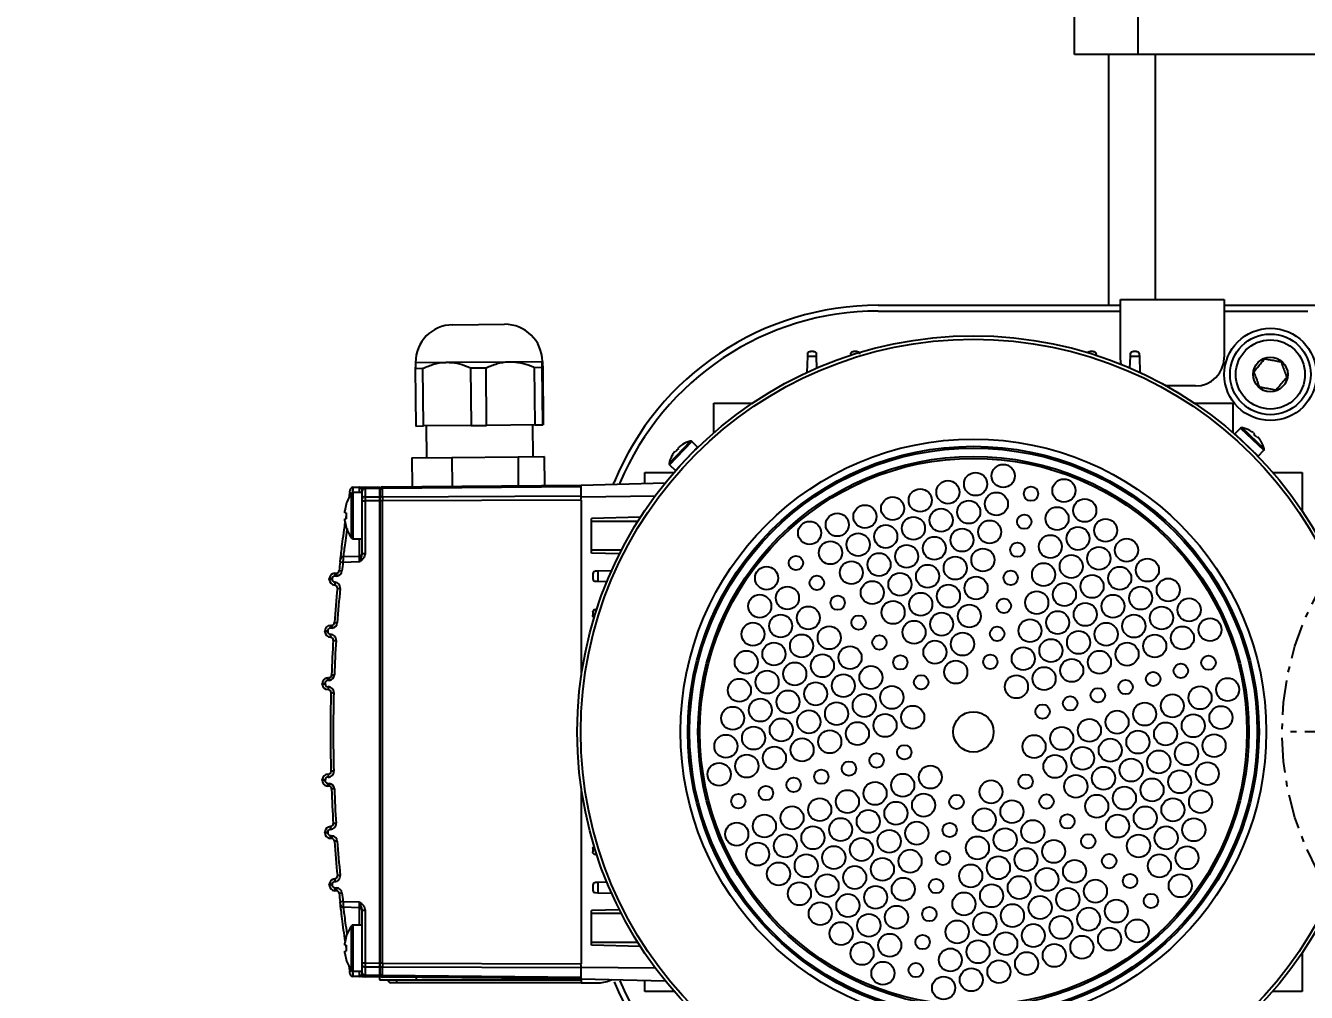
# Model space of a CAD drawing. Header units: centimetres. Extents: x 470464 to 524273, y 49611 to 59074.
# Drawn here: x 505524.44 to 505546.65, y 52488.3 to 52505.06 of the extents above; entities that cross this region are included whole.
import ezdxf

# ---------------------------------------------------------------- set-up
doc = ezdxf.new("R2010")
doc.units = ezdxf.units.CM
doc.header["$MEASUREMENT"] = 0
doc.linetypes.add('1244_Aselsan_MIUM_3000$0$ACAD_ISO10W100', pattern=[18, 12, -3, 0, -3])
doc.layers.add('A-ANNO-REVC-01', color=1, linetype='Continuous', lineweight=15, true_color=0xff0000, plot=False)
doc.layers.add('vinç', color=7, linetype='Continuous')
doc.styles.add('BARIŞ BABUR-3', font='arial.ttf')
doc.dimstyles.new('AAA_A4 BVS STANDART', dxfattribs={"dimscale": 12, "dimtxt": 1.8, "dimasz": 1.6, "dimexe": 0.18, "dimexo": 0.0625, "dimgap": 0.09, "dimtad": 1, "dimtoh": 1, "dimdec": 0, "dimzin": 9, "dimdsep": 46, "dimtxsty": 'BARIŞ BABUR-3', "dimcen": 0.09, "dimclrd": 1, "dimclre": 1, "dimclrt": 2, "dimadec": 0, "dimazin": 0, "dimtfac": 1, "dimtdec": 0, "dimtofl": 0, "dimtmove": 0, "dimatfit": 3, "dimfxl": 1, "dimtolj": 1, "dimtzin": 0, "dimlwd": 9, "dimlwe": 9, "dimarcsym": 0})

# ---------------------------------------------------------------- blocks, each defined once
blk = doc.blocks.new('*D240')
at = {"layer": 'A-ANNO-REVC-01', "color": 1, "lineweight": 9, "transparency": 16777216}
for p, q in [((505485.428, 52458.235), (505485.428, 52448.572)), ((506005.428, 52457.735), (506005.428, 52448.572)), ((505992.628, 52450.012), (505498.228, 52450.012))]:
    blk.add_line(p, q, dxfattribs=at)
at = {"layer": 'A-ANNO-REVC-01', "color": 1, "transparency": 16777216}
for points in [[(505498.228, 52452.146), (505498.228, 52447.879), (505485.428, 52450.012)], [(505992.628, 52447.879), (505992.628, 52452.146), (506005.428, 52450.012)]]:
    blk.add_solid(points, dxfattribs=at)
at = {"layer": 'Defpoints', "color": 0, "transparency": 16777216}
for p in [(505485.428, 52458.735), (506005.428, 52458.235), (505485.428, 52450.012)]:
    blk.add_point(p, dxfattribs=at)
at = {"layer": 'A-ANNO-REVC-01', "color": 2, "transparency": 16777216, "insert": (505745.428, 52461.542), "char_height": 14.4, "attachment_point": 5, "style": 'BARIŞ BABUR-3'}
blk.add_mtext('\\A1;ÇALIŞMA MESAFESİ ARASI : 520', dxfattribs=at)
blk = doc.blocks.new('trdnrtyrtbnyjerret')
at = {"color": 2, "linetype": 'Continuous', "lineweight": 25}
for p, q in [((416208.715, 68917.96), (416208.722, 68917.96)), ((416209.63, 68917.956), (416209.623, 68917.956)), ((416209.626, 68918.005), (416209.633, 68918.005)), ((416211.286, 68918.005), (416211.293, 68918.005)), ((416211.297, 68917.956), (416211.29, 68917.956)), ((416212.197, 68917.96), (416212.204, 68917.96)), ((416207.705, 68917.76), (416207.706, 68917.787)), ((416207.756, 68917.786), (416207.755, 68917.759)), ((416207.806, 68917.835), (416207.806, 68917.884)), ((416207.806, 68917.884), (416207.813, 68917.884)), ((416207.813, 68917.835), (416207.806, 68917.835)), ((416207.813, 68917.835), (416207.813, 68917.884)), ((416208.61, 68917.84), (416208.612, 68917.867)), ((416208.662, 68917.865), (416208.66, 68917.838)), ((416208.72, 68917.911), (416208.714, 68917.911)), ((416209.517, 68917.889), (416209.52, 68917.916)), ((416209.57, 68917.912), (416209.567, 68917.885)), ((416211.353, 68917.885), (416211.35, 68917.912)), ((416211.4, 68917.916), (416211.402, 68917.889)), ((416212.206, 68917.911), (416212.199, 68917.911)), ((416212.26, 68917.838), (416212.258, 68917.865)), ((416212.308, 68917.867), (416212.309, 68917.84)), ((416213.106, 68917.835), (416213.106, 68917.884)), ((416213.106, 68917.884), (416213.113, 68917.884)), ((416213.113, 68917.835), (416213.106, 68917.835)), ((416213.113, 68917.835), (416213.113, 68917.884)), ((416213.164, 68917.759), (416213.163, 68917.786)), ((416213.213, 68917.787), (416213.214, 68917.76)), ((416206.324, 68917.497), (416207.095, 68917.497)), ((416206.511, 68917.59), (416206.51, 68917.592)), ((416206.623, 68917.615), (416206.658, 68917.615)), ((416206.658, 68917.615), (416206.658, 68917.59)), ((416206.761, 68917.59), (416206.761, 68917.615)), ((416206.761, 68917.615), (416206.797, 68917.615)), ((416206.909, 68917.592), (416206.908, 68917.59)), ((416207.411, 68917.362), (416207.418, 68917.642)), ((416207.519, 68917.647), (416207.511, 68917.362)), ((416213.409, 68917.362), (416213.401, 68917.647)), ((416213.501, 68917.642), (416213.509, 68917.362)), ((416213.824, 68917.497), (416214.595, 68917.497)), ((416214.011, 68917.59), (416214.01, 68917.592)), ((416214.123, 68917.615), (416214.158, 68917.615)), ((416214.158, 68917.615), (416214.158, 68917.59)), ((416214.261, 68917.59), (416214.261, 68917.615)), ((416214.261, 68917.615), (416214.297, 68917.615)), ((416214.409, 68917.592), (416214.408, 68917.59)), ((416206.21, 68917.013), (416206.214, 68917.264)), ((416206.216, 68917.362), (416206.218, 68917.473)), ((416206.243, 68917.264), (416206.239, 68917.013)), ((416206.382, 68917.264), (416206.243, 68917.264)), ((416206.264, 68917.313), (416206.279, 68917.313)), ((416206.279, 68917.313), (416206.418, 68917.313)), ((416206.31, 68917.468), (416206.31, 68917.313)), ((416206.31, 68917.468), (416207.11, 68917.468)), ((416206.381, 68917.013), (416206.382, 68917.264)), ((416206.418, 68917.313), (416206.453, 68917.313)), ((416206.453, 68917.264), (416206.451, 68917.013)), ((416206.453, 68917.313), (416207.37, 68917.313)), ((416206.453, 68917.313), (416206.453, 68917.264)), ((416207.37, 68917.264), (416206.453, 68917.264)), ((416207.11, 68917.313), (416207.11, 68917.468)), ((416207.11, 68917.362), (416207.411, 68917.362)), ((416207.37, 68917.313), (416207.37, 68917.264)), ((416213.509, 68917.362), (416213.81, 68917.362)), ((416213.549, 68917.264), (416213.549, 68917.313)), ((416213.549, 68917.313), (416214.467, 68917.313)), ((416214.467, 68917.264), (416213.549, 68917.264)), ((416213.81, 68917.468), (416213.81, 68917.313)), ((416213.81, 68917.468), (416214.61, 68917.468)), ((416214.467, 68917.313), (416214.467, 68917.264)), ((416214.467, 68917.313), (416214.502, 68917.313)), ((416214.468, 68917.013), (416214.467, 68917.264)), ((416214.502, 68917.313), (416214.641, 68917.313)), ((416214.537, 68917.264), (416214.539, 68917.013)), ((416214.676, 68917.264), (416214.537, 68917.264)), ((416214.61, 68917.313), (416214.61, 68917.468)), ((416214.641, 68917.313), (416214.655, 68917.313)), ((416214.681, 68917.013), (416214.676, 68917.264)), ((416214.702, 68917.473), (416214.704, 68917.362)), ((416214.705, 68917.264), (416214.71, 68917.013)), ((416206.158, 68916.865), (416206.158, 68916.716)), ((416206.158, 68916.865), (416206.16, 68916.865)), ((416206.16, 68917.013), (416206.16, 68916.38)), ((416206.21, 68917.013), (416206.16, 68917.013)), ((416206.16, 68917.013), (416206.16, 68916.38)), ((416206.179, 68913.513), (416206.209, 68916.964)), ((416206.239, 68916.964), (416206.209, 68913.513)), ((416206.239, 68917.013), (416206.21, 68917.013)), ((416206.229, 68917.013), (416206.229, 68917.003)), ((416206.381, 68917.013), (416206.239, 68917.013)), ((416206.38, 68916.964), (416206.239, 68916.964)), ((416206.244, 68917.013), (416206.244, 68917.003)), ((416206.244, 68917.003), (416206.253, 68917.003)), ((416206.253, 68917.003), (416206.394, 68917.003)), ((416206.368, 68913.513), (416206.38, 68916.964)), ((416206.451, 68917.013), (416206.381, 68917.013)), ((416206.394, 68917.003), (416206.403, 68917.003)), ((416206.403, 68917.013), (416206.403, 68917.003)), ((416206.439, 68917.013), (416206.439, 68917.003)), ((416206.439, 68917.003), (416206.451, 68917.003)), ((416206.451, 68916.964), (416206.439, 68913.513)), ((416214.468, 68917.013), (416206.451, 68917.013)), ((416206.451, 68916.964), (416206.451, 68917.003)), ((416206.451, 68917.003), (416214.469, 68917.003)), ((416214.469, 68916.964), (416206.451, 68916.964)), ((416214.539, 68917.013), (416214.468, 68917.013)), ((416214.469, 68916.964), (416214.469, 68917.003)), ((416214.469, 68917.003), (416214.481, 68917.003)), ((416214.481, 68913.513), (416214.469, 68916.964)), ((416214.481, 68917.013), (416214.481, 68917.003)), ((416214.516, 68917.013), (416214.516, 68917.003)), ((416214.516, 68917.003), (416214.525, 68917.003)), ((416214.525, 68917.003), (416214.667, 68917.003)), ((416214.681, 68917.013), (416214.539, 68917.013)), ((416214.539, 68916.964), (416214.552, 68913.513)), ((416214.681, 68916.964), (416214.539, 68916.964)), ((416214.667, 68917.003), (416214.676, 68917.003)), ((416214.676, 68917.013), (416214.676, 68917.003)), ((416214.71, 68917.013), (416214.681, 68917.013)), ((416214.711, 68913.513), (416214.681, 68916.964)), ((416214.69, 68917.013), (416214.69, 68917.003)), ((416214.71, 68916.964), (416214.74, 68913.513)), ((416206.11, 68916.715), (416206.11, 68916.815)), ((416206.11, 68913.513), (416206.11, 68916.715)), ((416206.158, 68916.716), (416206.158, 68913.513)), ((416206.158, 68916.716), (416206.16, 68916.716)), ((416206.204, 68916.38), (416206.16, 68916.38)), ((416215.215, 68916.451), (416214.715, 68916.447)), ((416215.215, 68916.451), (416215.221, 68915.757)), ((416216.765, 68916.392), (416215.765, 68916.383)), ((416215.765, 68916.383), (416215.767, 68916.251)), ((416216.765, 68916.392), (416216.766, 68916.259)), ((416216.865, 68916.388), (416216.865, 68916.388)), ((416216.865, 68916.388), (416216.87, 68915.847)), ((416215.767, 68916.204), (416215.217, 68916.199)), ((416215.767, 68916.251), (416216.766, 68916.259)), ((416215.774, 68915.425), (416215.767, 68916.251)), ((416215.221, 68915.757), (416214.721, 68915.753)), ((416215.221, 68915.757), (416215.231, 68914.611)), ((416216.87, 68915.847), (416216.88, 68914.747)), ((416217.521, 68915.744), (416217.525, 68915.298)), ((416216.774, 68915.433), (416215.774, 68915.425)), ((416215.774, 68915.425), (416215.776, 68915.155)), ((416216.774, 68915.433), (416216.776, 68915.164)), ((416217.525, 68915.298), (416217.529, 68914.844)), ((416215.776, 68915.155), (416216.776, 68915.164)), ((416215.783, 68914.32), (416215.776, 68915.155)), ((416215.231, 68914.611), (416214.731, 68914.606)), ((416215.231, 68914.611), (416215.235, 68914.159)), ((416216.88, 68914.747), (416216.885, 68914.188)), ((416215.235, 68914.159), (416214.735, 68914.154)), ((416215.233, 68914.349), (416215.783, 68914.354)), ((416216.783, 68914.329), (416215.783, 68914.32)), ((416215.783, 68914.32), (416215.785, 68914.183)), ((416215.785, 68914.183), (416216.785, 68914.192)), ((416216.785, 68914.183), (416215.785, 68914.174)), ((416215.785, 68914.174), (416215.785, 68914.183)), ((416216.783, 68914.329), (416216.785, 68914.192)), ((416216.884, 68914.188), (416216.885, 68914.188)), ((416206.158, 68913.513), (416206.11, 68913.513)), ((416206.11, 68913.513), (416206.11, 68913.213)), ((416206.18, 68913.513), (416206.142, 68912.057)), ((416206.158, 68913.513), (416206.179, 68913.513)), ((416206.18, 68913.513), (416206.38, 68913.513)), ((416206.38, 68913.513), (416206.366, 68912.23)), ((416206.38, 68913.513), (416206.428, 68913.513)), ((416209.482, 68913.513), (416206.439, 68913.513)), ((416214.481, 68913.513), (416211.438, 68913.513)), ((416214.491, 68913.513), (416214.54, 68913.513)), ((416214.54, 68913.513), (416214.554, 68912.23)), ((416214.54, 68913.513), (416214.74, 68913.513)), ((416214.74, 68913.513), (416214.778, 68912.057)), ((416206.738, 68912.488), (416206.76, 68913.337)), ((416206.76, 68913.337), (416206.81, 68913.337)), ((416206.81, 68913.337), (416207.31, 68913.337)), ((416206.81, 68912.534), (416206.81, 68913.337)), ((416207.31, 68913.337), (416207.36, 68913.337)), ((416207.31, 68912.819), (416207.31, 68913.337)), ((416207.373, 68912.851), (416207.36, 68913.337)), ((416207.673, 68913.265), (416207.672, 68913.225)), ((416207.797, 68913.313), (416207.723, 68913.313)), ((416207.848, 68913.225), (416207.847, 68913.265)), ((416208.333, 68913.265), (416208.332, 68913.246)), ((416208.437, 68913.313), (416208.383, 68913.313)), ((416212.537, 68913.313), (416212.483, 68913.313)), ((416212.587, 68913.246), (416212.586, 68913.265)), ((416213.073, 68913.265), (416213.072, 68913.225)), ((416213.196, 68913.313), (416213.123, 68913.313)), ((416213.248, 68913.225), (416213.246, 68913.265)), ((416213.547, 68912.851), (416213.56, 68913.337)), ((416213.56, 68913.337), (416213.61, 68913.337)), ((416213.61, 68913.337), (416214.11, 68913.337)), ((416213.61, 68912.819), (416213.61, 68913.337)), ((416214.11, 68913.337), (416214.16, 68913.337)), ((416214.11, 68912.534), (416214.11, 68913.337)), ((416214.182, 68912.488), (416214.16, 68913.337)), ((416207.672, 68913.225), (416207.664, 68912.989)), ((416207.848, 68913.225), (416207.672, 68913.225)), ((416207.854, 68913.07), (416207.848, 68913.225)), ((416213.072, 68913.225), (416213.066, 68913.07)), ((416213.248, 68913.225), (416213.072, 68913.225)), ((416213.255, 68912.989), (416213.248, 68913.225)), ((416205.96, 68912.413), (416206.151, 68912.413)), ((416205.96, 68911.904), (416205.96, 68912.413)), ((416214.769, 68912.413), (416214.96, 68912.413)), ((416214.96, 68912.413), (416214.96, 68911.904)), ((416215.09, 68911.983), (416214.994, 68911.882)), ((416215.09, 68911.983), (416215.496, 68911.597)), ((416215.115, 68911.991), (416215.502, 68911.622)), ((416215.255, 68911.939), (416215.255, 68911.941)), ((416214.994, 68911.882), (416215.4, 68911.496)), ((416215.318, 68911.899), (416215.332, 68911.885)), ((416215.332, 68911.885), (416215.322, 68911.875)), ((416215.376, 68911.824), (416215.386, 68911.834)), ((416215.386, 68911.834), (416215.4, 68911.821)), ((416215.445, 68911.76), (416215.444, 68911.759)), ((416215.4, 68911.496), (416215.496, 68911.597)), ((416215.651, 68911.213), (416216.16, 68911.213)), ((416216.16, 68911.213), (416216.16, 68910.548)), ((416216.972, 68909.591), (416216.693, 68909.601)), ((416216.972, 68909.435), (416216.972, 68909.591)), ((416217.012, 68909.59), (416216.972, 68909.591)), ((416217.06, 68909.487), (416217.06, 68909.54)), ((416216.771, 68909.428), (416216.972, 68909.435)), ((416216.972, 68909.435), (416217.012, 68909.437)), ((416217.012, 68908.84), (416216.992, 68908.841)), ((416217.06, 68908.737), (416217.06, 68908.79)), ((416217.76, 68908.363), (416217.76, 68904.163)), ((416217.86, 68908.363), (416217.86, 68904.163)), ((416222.21, 68904.963), (416272.21, 68904.963)), ((416222.21, 68903.863), (416222.21, 68904.963)), ((416217.06, 68904.637), (416217.06, 68904.69)), ((416217.012, 68904.587), (416216.992, 68904.586)), ((416216.96, 68904.163), (416217.96, 68904.163)), ((416217.86, 68904.363), (416222.21, 68904.363)), ((416217.96, 68904.163), (416217.96, 68902.363)), ((416216.771, 68903.998), (416216.972, 68903.991)), ((416216.972, 68903.835), (416216.972, 68903.991)), ((416216.972, 68903.991), (416217.012, 68903.99)), ((416217.06, 68903.887), (416217.06, 68903.94)), ((416216.972, 68903.835), (416216.693, 68903.826)), ((416217.012, 68903.837), (416216.972, 68903.835)), ((416272.21, 68903.863), (416222.21, 68903.863)), ((416222.21, 68892.363), (416222.21, 68903.863)), ((416222.21, 68903.563), (416217.96, 68903.563)), ((416216.46, 68902.863), (416216.46, 68903.367)), ((416216.16, 68902.878), (416216.16, 68902.213)), ((416215.629, 68902.179), (416215.243, 68901.774)), ((416215.73, 68902.083), (416215.629, 68902.179)), ((416216.16, 68902.213), (416215.651, 68902.213)), ((416217.96, 68902.363), (416216.96, 68902.363)), ((416217.76, 68902.363), (416217.76, 68900.914)), ((416217.86, 68902.363), (416217.86, 68894.163)), ((416215.73, 68902.083), (416215.344, 68901.677)), ((416215.738, 68902.058), (416215.369, 68901.671)), ((416215.243, 68901.774), (416215.344, 68901.677)), ((416215.506, 68901.728), (416215.506, 68901.729)), ((416215.581, 68901.787), (416215.567, 68901.773)), ((416215.57, 68901.797), (416215.581, 68901.787)), ((416215.632, 68901.841), (416215.621, 68901.851)), ((416215.645, 68901.855), (416215.632, 68901.841)), ((416215.686, 68901.919), (416215.687, 68901.918)), ((416205.96, 68901.013), (416205.96, 68901.522)), ((416214.96, 68901.522), (416214.96, 68901.013)), ((416206.625, 68901.013), (416205.96, 68901.013)), ((416214.96, 68901.013), (416214.295, 68901.013))]:
    blk.add_line(p, q, dxfattribs=at)
at = {"color": 2, "linetype": 'Continuous', "lineweight": 25, "flags": 128}
blk.add_lwpolyline([(416216.832, 68904.147), (416216.862, 68904.154), (416216.96, 68904.163)], dxfattribs=at)
at = {"color": 2, "linetype": 'Continuous', "lineweight": 25}
for centre, radius in [((416210.46, 68906.713), 6.87), ((416210.46, 68906.713), 6.811), ((416210.46, 68906.713), 5.079), ((416210.46, 68906.713), 4.953), ((416210.46, 68906.713), 4.923), ((416210.46, 68906.713), 4.777), ((416210.46, 68906.713), 4.744), ((416209.725, 68911.123), 0.2), ((416210.211, 68911.006), 0.2), ((416210.697, 68910.888), 0.2), ((416208.687, 68910.817), 0.2), ((416209.259, 68910.79), 0.125), ((416209.867, 68910.643), 0.2), ((416211.183, 68910.771), 0.2), ((416211.669, 68910.653), 0.2), ((416208.342, 68910.455), 0.2), ((416210.353, 68910.526), 0.2), ((416210.839, 68910.408), 0.2), ((416212.155, 68910.536), 0.2), ((416212.641, 68910.418), 0.2), ((416208.828, 68910.338), 0.2), ((416209.4, 68910.311), 0.125), ((416211.325, 68910.291), 0.2), ((416213.127, 68910.301), 0.2), ((416207.998, 68910.093), 0.2), ((416208.484, 68909.975), 0.2), ((416210.008, 68910.164), 0.2), ((416210.494, 68910.046), 0.2), ((416211.811, 68910.173), 0.2), ((416212.297, 68910.056), 0.2), ((416208.97, 68909.858), 0.2), ((416209.542, 68909.831), 0.125), ((416210.98, 68909.929), 0.2), ((416211.466, 68909.811), 0.2), ((416212.783, 68909.938), 0.2), ((416207.653, 68909.731), 0.2), ((416208.139, 68909.613), 0.2), ((416210.149, 68909.684), 0.2), ((416210.635, 68909.567), 0.2), ((416211.952, 68909.694), 0.2), ((416212.438, 68909.576), 0.2), ((416213.39, 68909.792), 0.125), ((416213.912, 68909.554), 0.2), ((416207.308, 68909.369), 0.2), ((416208.625, 68909.496), 0.2), ((416209.111, 68909.378), 0.2), ((416211.121, 68909.449), 0.2), ((416211.607, 68909.332), 0.2), ((416213.045, 68909.429), 0.125), ((416207.794, 68909.251), 0.2), ((416208.28, 68909.134), 0.2), ((416209.683, 68909.351), 0.125), ((416210.29, 68909.204), 0.2), ((416210.776, 68909.087), 0.2), ((416212.093, 68909.214), 0.2), ((416213.567, 68909.192), 0.2), ((416214.053, 68909.075), 0.2), ((416206.963, 68909.007), 0.2), ((416207.449, 68908.889), 0.2), ((416208.766, 68909.016), 0.2), ((416209.252, 68908.899), 0.2), ((416211.262, 68908.969), 0.2), ((416211.748, 68908.852), 0.2), ((416212.701, 68909.067), 0.125), ((416206.619, 68908.644), 0.2), ((416207.935, 68908.772), 0.2), ((416208.421, 68908.654), 0.2), ((416209.824, 68908.872), 0.125), ((416210.432, 68908.725), 0.2), ((416212.356, 68908.705), 0.125), ((416213.222, 68908.83), 0.2), ((416213.708, 68908.712), 0.2), ((416207.105, 68908.527), 0.2), ((416207.591, 68908.409), 0.2), ((416208.907, 68908.537), 0.2), ((416209.393, 68908.419), 0.2), ((416210.918, 68908.607), 0.2), ((416211.404, 68908.49), 0.2), ((416212.877, 68908.468), 0.2), ((416214.194, 68908.595), 0.2), ((416206.274, 68908.282), 0.2), ((416208.077, 68908.292), 0.2), ((416209.965, 68908.392), 0.125), ((416210.573, 68908.245), 0.2), ((416212.011, 68908.343), 0.125), ((416213.363, 68908.35), 0.2), ((416213.849, 68908.233), 0.2), ((416206.76, 68908.165), 0.2), ((416207.246, 68908.047), 0.2), ((416208.563, 68908.174), 0.2), ((416209.049, 68908.057), 0.2), ((416211.059, 68908.128), 0.2), ((416212.533, 68908.106), 0.2), ((416213.019, 68907.988), 0.2), ((416214.335, 68908.115), 0.2), ((416207.732, 68907.93), 0.2), ((416208.218, 68907.812), 0.2), ((416209.535, 68907.939), 0.2), ((416210.107, 68907.912), 0.125), ((416210.714, 68907.766), 0.2), ((416211.666, 68907.981), 0.125), ((416212.188, 68907.743), 0.2), ((416213.505, 68907.871), 0.2), ((416213.991, 68907.753), 0.2), ((416206.329, 68907.712), 0.125), ((416206.815, 68907.595), 0.125), ((416208.704, 68907.695), 0.2), ((416209.19, 68907.577), 0.2), ((416211.322, 68907.619), 0.125), ((416212.674, 68907.626), 0.2), ((416214.477, 68907.636), 0.2), ((416207.301, 68907.477), 0.125), ((416209.676, 68907.46), 0.2), ((416211.843, 68907.381), 0.2), ((416213.16, 68907.508), 0.2), ((416213.646, 68907.391), 0.2), ((416206.019, 68907.23), 0.2), ((416206.505, 68907.113), 0.2), ((416207.787, 68907.36), 0.125), ((416208.273, 68907.242), 0.125), ((416212.329, 68907.264), 0.2), ((416212.815, 68907.146), 0.2), ((416214.132, 68907.273), 0.2), ((416214.618, 68907.156), 0.2), ((416206.991, 68906.995), 0.2), ((416207.477, 68906.878), 0.2), ((416208.759, 68907.125), 0.125), ((416209.245, 68907.007), 0.125), ((416210.46, 68906.713), 0.35), ((416211.498, 68907.019), 0.2), ((416211.984, 68906.902), 0.2), ((416213.301, 68907.029), 0.2), ((416213.787, 68906.911), 0.2), ((416206.161, 68906.75), 0.2), ((416206.647, 68906.633), 0.2), ((416207.963, 68906.76), 0.2), ((416208.449, 68906.643), 0.2), ((416212.47, 68906.784), 0.2), ((416212.956, 68906.667), 0.2), ((416214.273, 68906.794), 0.2), ((416214.759, 68906.676), 0.2), ((416207.133, 68906.515), 0.2), ((416208.935, 68906.525), 0.2), ((416209.421, 68906.408), 0.2), ((416213.442, 68906.549), 0.2), ((416213.928, 68906.432), 0.2), ((416206.302, 68906.271), 0.2), ((416207.619, 68906.398), 0.2), ((416208.105, 68906.28), 0.2), ((416211.675, 68906.42), 0.125), ((416212.161, 68906.302), 0.125), ((416214.414, 68906.314), 0.2), ((416214.9, 68906.197), 0.2), ((416206.788, 68906.153), 0.2), ((416207.274, 68906.036), 0.2), ((416208.591, 68906.163), 0.2), ((416209.077, 68906.045), 0.2), ((416211.244, 68905.967), 0.2), ((416212.647, 68906.185), 0.125), ((416213.133, 68906.067), 0.125), ((416206.443, 68905.791), 0.2), ((416207.76, 68905.918), 0.2), ((416208.246, 68905.801), 0.2), ((416211.73, 68905.849), 0.2), ((416213.619, 68905.95), 0.125), ((416214.105, 68905.832), 0.125), ((416206.929, 68905.674), 0.2), ((416207.415, 68905.556), 0.2), ((416208.732, 68905.683), 0.2), ((416209.598, 68905.808), 0.125), ((416210.205, 68905.661), 0.2), ((416212.216, 68905.732), 0.2), ((416212.702, 68905.614), 0.2), ((416214.591, 68905.715), 0.125), ((416206.584, 68905.311), 0.2), ((416207.901, 68905.439), 0.2), ((416208.387, 68905.321), 0.2), ((416209.253, 68905.446), 0.125), ((416209.861, 68905.299), 0.2), ((416210.813, 68905.514), 0.125), ((416211.385, 68905.487), 0.2), ((416211.871, 68905.37), 0.2), ((416213.188, 68905.497), 0.2), ((416213.674, 68905.379), 0.2), ((416207.07, 68905.194), 0.2), ((416207.556, 68905.076), 0.2), ((416210.347, 68905.182), 0.2), ((416212.357, 68905.252), 0.2), ((416212.843, 68905.135), 0.2), ((416214.16, 68905.262), 0.2), ((416214.646, 68905.144), 0.2), ((416208.042, 68904.959), 0.2), ((416208.908, 68905.084), 0.125), ((416209.516, 68904.937), 0.2), ((416210.954, 68905.035), 0.125), ((416211.526, 68905.008), 0.2), ((416212.012, 68904.89), 0.2), ((416213.329, 68905.017), 0.2), ((416213.815, 68904.9), 0.2), ((416206.726, 68904.832), 0.2), ((416207.212, 68904.714), 0.2), ((416208.564, 68904.722), 0.125), ((416210.002, 68904.819), 0.2), ((416210.488, 68904.702), 0.2), ((416212.498, 68904.773), 0.2), ((416212.984, 68904.655), 0.2), ((416214.301, 68904.782), 0.2), ((416207.698, 68904.597), 0.2), ((416209.171, 68904.575), 0.2), ((416209.657, 68904.457), 0.2), ((416211.095, 68904.555), 0.125), ((416211.668, 68904.528), 0.2), ((416212.154, 68904.411), 0.2), ((416213.47, 68904.538), 0.2), ((416213.956, 68904.42), 0.2), ((416206.867, 68904.352), 0.2), ((416207.353, 68904.235), 0.2), ((416208.219, 68904.359), 0.125), ((416208.826, 68904.213), 0.2), ((416210.143, 68904.34), 0.2), ((416210.629, 68904.222), 0.2), ((416212.64, 68904.293), 0.2), ((416209.312, 68904.095), 0.2), ((416209.798, 68903.978), 0.2), ((416211.237, 68904.075), 0.125), ((416211.809, 68904.048), 0.2), ((416213.126, 68904.176), 0.2), ((416213.612, 68904.058), 0.2), ((416207.008, 68903.873), 0.2), ((416207.874, 68903.997), 0.125), ((416208.482, 68903.85), 0.2), ((416210.284, 68903.86), 0.2), ((416210.77, 68903.743), 0.2), ((416212.295, 68903.931), 0.2), ((416212.781, 68903.813), 0.2), ((416207.529, 68903.635), 0.125), ((416208.968, 68903.733), 0.2), ((416209.454, 68903.615), 0.2), ((416211.378, 68903.596), 0.125), ((416211.95, 68903.569), 0.2), ((416213.267, 68903.696), 0.2), ((416208.137, 68903.488), 0.2), ((416208.623, 68903.371), 0.2), ((416209.94, 68903.498), 0.2), ((416210.426, 68903.38), 0.2), ((416212.436, 68903.451), 0.2), ((416212.922, 68903.334), 0.2), ((416207.792, 68903.126), 0.2), ((416209.109, 68903.253), 0.2), ((416209.595, 68903.136), 0.2), ((416210.912, 68903.263), 0.2), ((416212.091, 68903.089), 0.2), ((416208.278, 68903.009), 0.2), ((416208.764, 68902.891), 0.2), ((416210.081, 68903.018), 0.2), ((416210.567, 68902.901), 0.2), ((416211.519, 68903.116), 0.125), ((416212.577, 68902.972), 0.2), ((416209.25, 68902.774), 0.2), ((416209.736, 68902.656), 0.2), ((416211.053, 68902.783), 0.2), ((416210.222, 68902.539), 0.2), ((416210.708, 68902.421), 0.2), ((416211.66, 68902.636), 0.125), ((416212.233, 68902.61), 0.2), ((416211.194, 68902.304), 0.2), ((416216.66, 68901.563), 0.8), ((416216.66, 68901.563), 0.7), ((416216.66, 68901.563), 0.6), ((416216.66, 68901.563), 0.3)]:
    blk.add_circle(centre, radius, dxfattribs=at)
for centre, radius, start, end in [((416208.712, 68917.861), 0.1, 88, 176), ((416228.742, 68917.224), 20.04, 177.8943, 178.0347), ((416228.748, 68917.224), 20.04, 177.8943, 178.0347), ((416208.719, 68917.86), 0.1, 1.6792, 88), ((416209.619, 68917.906), 0.1, 86, 174), ((416209.619, 68917.907), 0.05, 86, 174), ((416219.626, 68917.269), 10.026, 175.7886, 176.0694), ((416219.633, 68917.269), 10.026, 175.7886, 176.0694), ((416209.626, 68917.906), 0.05, 359.6792, 86), ((416209.626, 68917.905), 0.1, 359.6792, 86), ((416211.293, 68917.905), 0.1, 94, 180.3208), ((416211.293, 68917.906), 0.05, 94, 180.3208), ((416201.287, 68917.269), 10.026, 3.9306, 4.2114), ((416211.3, 68917.906), 0.1, 6, 94), ((416201.294, 68917.269), 10.026, 3.9306, 4.2114), ((416211.3, 68917.907), 0.05, 6, 94), ((416212.201, 68917.86), 0.1, 92, 178.3208), ((416192.171, 68917.224), 20.04, 1.9653, 2.1057), ((416212.208, 68917.861), 0.1, 4, 92), ((416192.178, 68917.224), 20.04, 1.9653, 2.1057), ((416210.46, 68891.885), 25.979, 96.185, 96.5135), ((416207.656, 68917.762), 0.05, 276.185, 358), ((416201.21, 68916.976), 6.492, 6.0778, 6.5114), ((416207.656, 68917.763), 0.1, 276.185, 358), ((416207.718, 68917.043), 0.717, 87.0022, 90.9975), ((416207.806, 68917.784), 0.1, 90, 178), ((416207.719, 68917.07), 0.717, 87.0022, 90.9975), ((416207.806, 68917.785), 0.05, 90, 178), ((416207.813, 68917.784), 0.1, 3.6792, 90), ((416207.813, 68917.785), 0.05, 3.6792, 90), ((416207.922, 68917.073), 0.717, 90.6852, 94.6754), ((416207.963, 68917.794), 0.1, 183.6792, 275.5048), ((416207.963, 68917.793), 0.05, 183.6792, 275.5048), ((416210.46, 68891.885), 25.979, 94.185, 95.5048), ((416200.714, 68917.007), 7.291, 5.4093, 5.7954), ((416210.46, 68891.886), 25.929, 94.185, 95.5048), ((416208.56, 68917.844), 0.05, 274.185, 356), ((416199.008, 68917.058), 9.584, 4.1124, 4.4061), ((416208.56, 68917.845), 0.1, 274.185, 356), ((416208.598, 68917.123), 0.718, 85.0042, 88.9931), ((416208.599, 68917.15), 0.718, 85.0042, 88.9931), ((416208.712, 68917.861), 0.05, 88, 176), ((416208.719, 68917.861), 0.05, 1.6792, 88), ((416208.869, 68917.866), 0.1, 181.6792, 273.5048), ((416208.802, 68917.147), 0.717, 88.6813, 92.6773), ((416208.869, 68917.865), 0.05, 181.6792, 273.5048), ((416210.46, 68891.885), 25.979, 92.185, 93.5048), ((416197.454, 68917.078), 11.441, 3.4439, 3.69), ((416210.46, 68891.886), 25.929, 92.185, 93.5048), ((416209.467, 68917.894), 0.05, 272.185, 354), ((416191.14, 68917.108), 18.344, 2.1471, 2.3005), ((416209.467, 68917.895), 0.1, 272.185, 354), ((416209.479, 68917.171), 0.719, 83.0074, 86.985), ((416209.482, 68917.198), 0.719, 83.0074, 86.985), ((416209.776, 68917.905), 0.1, 179.6792, 271.5048), ((416209.685, 68917.189), 0.717, 86.6811, 90.6779), ((416209.776, 68917.904), 0.05, 179.6792, 271.5048), ((416210.46, 68891.885), 25.979, 88.4952, 91.5048), ((416183.155, 68917.118), 26.633, 1.4786, 1.5843), ((416210.46, 68891.886), 25.929, 88.4952, 91.5048), ((416211.143, 68917.905), 0.1, 268.4952, 0.3208), ((416237.764, 68917.118), 26.633, 178.4157, 178.5214), ((416211.143, 68917.904), 0.05, 268.4952, 0.3208), ((416211.235, 68917.189), 0.717, 89.3221, 93.3189), ((416211.437, 68917.198), 0.719, 93.015, 96.9926), ((416211.44, 68917.171), 0.719, 93.015, 96.9926), ((416211.452, 68917.895), 0.1, 186, 267.815), ((416211.452, 68917.894), 0.05, 186, 267.815), ((416229.779, 68917.108), 18.344, 177.6995, 177.8529), ((416210.46, 68891.886), 25.929, 86.4952, 87.815), ((416210.46, 68891.885), 25.979, 86.4952, 87.815), ((416212.051, 68917.866), 0.1, 266.4952, 358.3208), ((416223.465, 68917.078), 11.441, 176.31, 176.5561), ((416212.051, 68917.865), 0.05, 266.4952, 358.3208), ((416212.117, 68917.147), 0.717, 87.3227, 91.3187), ((416212.201, 68917.861), 0.05, 92, 178.3208), ((416212.208, 68917.861), 0.05, 4, 92), ((416212.32, 68917.15), 0.718, 91.0069, 94.9958), ((416212.322, 68917.123), 0.718, 91.0069, 94.9958), ((416212.359, 68917.845), 0.1, 184, 265.815), ((416212.359, 68917.844), 0.05, 184, 265.815), ((416221.911, 68917.058), 9.584, 175.5939, 175.8876), ((416210.46, 68891.886), 25.929, 84.4952, 85.815), ((416210.46, 68891.885), 25.979, 84.4952, 85.815), ((416212.957, 68917.794), 0.1, 264.4952, 356.3208), ((416220.206, 68917.007), 7.291, 174.2046, 174.5907), ((416212.957, 68917.793), 0.05, 264.4952, 356.3208), ((416213.106, 68917.784), 0.1, 90, 176.3208), ((416212.998, 68917.073), 0.717, 85.3246, 89.3148), ((416213.106, 68917.785), 0.05, 90, 176.3208), ((416213.113, 68917.784), 0.1, 2, 90), ((416213.113, 68917.785), 0.05, 2, 90), ((416213.201, 68917.07), 0.717, 89.0025, 92.9978), ((416213.202, 68917.043), 0.717, 89.0025, 92.9978), ((416213.264, 68917.763), 0.1, 182, 263.815), ((416213.264, 68917.762), 0.05, 182, 263.815), ((416219.709, 68916.976), 6.492, 173.4886, 173.9222), ((416210.46, 68891.885), 25.979, 83.4865, 83.815), ((416206.268, 68917.472), 0.05, 99.3041, 179), ((416210.46, 68891.885), 25.979, 98.9943, 99.1919), ((416203.774, 68917.086), 2.574, 9.019, 9.9369), ((416206.346, 68917.468), 0.036, 126.3584, 180), ((416206.71, 68916.973), 0.65, 107.8626, 126.3584), ((416206.71, 68916.973), 0.648, 97.6968, 107.8351), ((416206.71, 68916.874), 0.718, 85.8857, 94.1143), ((416210.46, 68891.885), 25.979, 98.185, 98.2885), ((416206.71, 68916.973), 0.648, 72.1649, 82.3032), ((416206.71, 68916.973), 0.65, 53.6416, 72.1374), ((416207.074, 68917.468), 0.036, 0, 53.6416), ((416207.468, 68917.64), 0.05, 96.6251, 178.5), ((416201.391, 68916.959), 6.166, 6.4007, 6.8572), ((416210.46, 68891.886), 25.929, 96.185, 96.5135), ((416210.46, 68891.886), 25.929, 83.4865, 83.815), ((416219.529, 68916.959), 6.166, 173.1428, 173.5993), ((416213.451, 68917.64), 0.05, 1.5, 83.3749), ((416213.846, 68917.468), 0.036, 126.3584, 180), ((416214.21, 68916.973), 0.65, 107.8626, 126.3584), ((416214.21, 68916.973), 0.648, 97.6968, 107.8351), ((416210.46, 68891.885), 25.979, 81.7115, 81.8151), ((416214.21, 68916.874), 0.718, 85.8857, 94.1143), ((416214.21, 68916.973), 0.648, 72.1649, 82.3032), ((416214.21, 68916.973), 0.65, 53.6416, 72.1374), ((416210.46, 68891.885), 25.979, 80.8081, 81.0057), ((416214.574, 68917.468), 0.036, 0, 53.6416), ((416217.145, 68917.086), 2.574, 170.0631, 170.981), ((416214.652, 68917.472), 0.05, 1, 80.6959), ((416206.264, 68917.263), 0.05, 90, 179), ((416206.287, 68917.27), 0.0443, 101.2255, 187.3001), ((416206.426, 68917.27), 0.0443, 101.2255, 187.3001), ((416207.361, 68917.363), 0.05, 270, 358.5), ((416213.559, 68917.363), 0.05, 181.5, 270), ((416214.493, 68917.27), 0.0443, 352.6999, 78.7745), ((416214.632, 68917.27), 0.0443, 352.6999, 78.7745), ((416214.655, 68917.263), 0.05, 1, 90), ((416206.16, 68916.815), 0.05, 92, 180), ((416206.259, 68916.963), 0.05, 127.027, 179.5), ((416206.297, 68916.965), 0.0588, 139.5019, 181.2861), ((416206.439, 68916.965), 0.0588, 139.5019, 181.2861), ((416214.481, 68916.965), 0.0588, 358.7139, 40.4981), ((416214.622, 68916.965), 0.0588, 358.7139, 40.4981), ((416214.66, 68916.963), 0.05, 0.5, 52.973), ((416206.146, 68916.033), 0.684, 89.0121, 93.0586), ((416216.871, 68915.738), 0.65, 0.5, 90.5), ((416216.879, 68914.838), 0.65, 270.5, 0.5), ((416206.61, 68913.213), 0.5, 180, 207.4063), ((416208.016, 68908.363), 4.956, 112.4155, 180), ((416208.016, 68908.363), 4.856, 112.714, 180), ((416214.031, 68911.096), 2, 67.5845, 68.7977), ((416214.007, 68910.998), 2, 67.286, 67.958), ((416212.904, 68908.363), 4.856, 0, 67.286), ((416212.904, 68908.363), 4.956, 0, 67.5845), ((416215.11, 68911.965), 0.027, 78.745, 136.409), ((416215.017, 68911.501), 0.5, 61.6282, 78.745), ((416215.017, 68911.501), 0.499, 52.9124, 61.5968), ((416215.074, 68911.792), 0.01, 12.1538, 46.409), ((416214.972, 68911.454), 0.548, 42.5356, 50.2824), ((416215.017, 68911.501), 0.499, 31.2211, 39.9055), ((416215.017, 68911.501), 0.5, 14.0729, 31.1897), ((416215.306, 68911.572), 0.01, 46.409, 80.6641), ((416215.476, 68911.616), 0.027, 316.409, 14.0729), ((416216.96, 68902.863), 0.5, 180, 270), ((416215.539, 68902.099), 0.01, 282.1538, 316.409), ((416215.247, 68902.156), 0.5, 331.6282, 348.745), ((416215.711, 68902.063), 0.027, 348.745, 46.409), ((416215.318, 68901.867), 0.01, 316.409, 350.6641), ((416215.247, 68902.156), 0.5, 284.0729, 301.1897), ((416215.247, 68902.156), 0.499, 301.2211, 309.9055), ((416215.2, 68902.201), 0.548, 312.5356, 320.2824), ((416215.247, 68902.156), 0.499, 322.9124, 331.5968), ((416215.362, 68901.697), 0.027, 226.409, 284.0729)]:
    blk.add_arc(centre, radius, start, end, dxfattribs=at)
for centre, major_axis, ratio, start_param, end_param in [((416206.314, 68917.263), (0.1, -0.001), 0.003614, 2.356289, 3.141561), ((416206.316, 68917.363), (0.1, 0.001), 0.013078, 3.14125, 4.71159), ((416206.453, 68917.263), (0.1, 0), 0.008726, 1.570891, 2.356163), ((416207.511, 68917.363), (0.1, 0.001), 0.00871, 3.14125, 4.71159), ((416213.408, 68917.363), (0.1, -0.001), 0.00871, 4.713188, 6.283528), ((416214.467, 68917.263), (0.1, 0), 0.008726, 0.78543, 1.570702), ((416214.604, 68917.363), (0.1, -0.001), 0.013078, 4.713188, 6.283528), ((416214.605, 68917.263), (0.1, 0.001), 0.003614, 0.00003, 0.785302), ((416206.309, 68916.963), (0.1, 0), 0.001807, 2.356216, 3.141586), ((416206.451, 68916.963), (0.1, 0), 0.004363, 1.57082, 2.356186), ((416214.469, 68916.963), (0.1, 0), 0.004363, 0.785406, 1.570773), ((416214.61, 68916.963), (0.1, 0), 0.001807, 0.000005, 0.785374)]:
    blk.add_ellipse(centre, major_axis=major_axis, ratio=ratio, start_param=start_param, end_param=end_param, dxfattribs=at)
for points, knots in [([(416206.26, 68917.522), (416206.26, 68917.522), (416206.261, 68917.522), (416206.266, 68917.523), (416206.278, 68917.525), (416206.293, 68917.527), (416206.304, 68917.529), (416206.31, 68917.53)], [0, 0, 0, 0, 0.13278, 0.34573, 0.562297, 0.781144, 1, 1, 1, 1]), ([(416206.829, 68917.608), (416206.894, 68917.617), (416207.034, 68917.637), (416207.224, 68917.661), (416207.374, 68917.679), (416207.452, 68917.689), (416207.46, 68917.69), (416207.463, 68917.69)], [0, 0, 0, 0, 0.19612, 0.418417, 0.639318, 0.858401, 1, 1, 1, 1]), ([(416207.418, 68917.642), (416207.416, 68917.641), (416207.408, 68917.64), (416207.336, 68917.631), (416207.198, 68917.613), (416207.059, 68917.594), (416206.97, 68917.58), (416206.948, 68917.577)], [0, 0, 0, 0, 0.16207, 0.412797, 0.665547, 0.919851, 1, 1, 1, 1]), ([(416207.519, 68917.647), (416207.507, 68917.646), (416207.485, 68917.645), (416207.454, 68917.644), (416207.432, 68917.643), (416207.42, 68917.642), (416207.419, 68917.642), (416207.418, 68917.642)], [0, 0, 0, 0, 0.2164053, 0.4332752, 0.6494381, 0.8638691, 1, 1, 1, 1]), ([(416207.463, 68917.69), (416207.463, 68917.69), (416207.463, 68917.69), (416207.469, 68917.691), (416207.481, 68917.692), (416207.496, 68917.694), (416207.507, 68917.695), (416207.513, 68917.696)], [0, 0, 0, 0, 0.135568, 0.349274, 0.565246, 0.782603, 1, 1, 1, 1]), ([(416213.501, 68917.642), (416213.5, 68917.642), (416213.498, 68917.642), (416213.481, 68917.643), (416213.456, 68917.644), (416213.428, 68917.646), (416213.409, 68917.647), (416213.401, 68917.647)], [0, 0, 0, 0, 0.212598, 0.424954, 0.637499, 0.8514, 1, 1, 1, 1]), ([(416213.407, 68917.696), (416213.411, 68917.695), (416213.42, 68917.694), (416213.434, 68917.693), (416213.447, 68917.691), (416213.455, 68917.69), (416213.456, 68917.69), (416213.457, 68917.69)], [0, 0, 0, 0, 0.149315, 0.363892, 0.576475, 0.78827, 1, 1, 1, 1]), ([(416213.457, 68917.69), (416213.464, 68917.689), (416213.479, 68917.687), (416213.591, 68917.674), (416213.756, 68917.654), (416213.933, 68917.63), (416214.049, 68917.614), (416214.091, 68917.608)], [0, 0, 0, 0, 0.217516, 0.435101, 0.653364, 0.873101, 1, 1, 1, 1]), ([(416213.986, 68917.575), (416213.981, 68917.576), (416213.908, 68917.587), (416213.777, 68917.605), (416213.625, 68917.626), (416213.521, 68917.639), (416213.508, 68917.641), (416213.501, 68917.642)], [0, 0, 0, 0, 0.020051, 0.266618, 0.51156, 0.755797, 1, 1, 1, 1]), ([(416214.61, 68917.53), (416214.614, 68917.529), (416214.623, 68917.528), (416214.637, 68917.525), (416214.65, 68917.523), (416214.658, 68917.522), (416214.659, 68917.522), (416214.66, 68917.522)], [0, 0, 0, 0, 0.154746, 0.368894, 0.579996, 0.790026, 1, 1, 1, 1]), ([(416206.214, 68917.264), (416206.214, 68917.266), (416206.214, 68917.269), (416206.215, 68917.294), (416206.215, 68917.329), (416206.216, 68917.355), (416206.216, 68917.362), (416206.216, 68917.362)], [0, 0, 0, 0, 0.230378, 0.459751, 0.845614, 0.996458, 1, 1, 1, 1]), ([(416206.216, 68917.362), (416206.216, 68917.362), (416206.216, 68917.359), (416206.22, 68917.347), (416206.238, 68917.331), (416206.256, 68917.316), (416206.262, 68917.314), (416206.264, 68917.313)], [0, 0, 0, 0, 0.004156, 0.209418, 0.645446, 0.837982, 1, 1, 1, 1]), ([(416206.318, 68917.482), (416206.307, 68917.481), (416206.284, 68917.479), (416206.254, 68917.477), (416206.231, 68917.475), (416206.219, 68917.474), (416206.218, 68917.473), (416206.218, 68917.473)], [0, 0, 0, 0, 0.2173549, 0.4355004, 0.6523908, 0.8664233, 1, 1, 1, 1]), ([(416207.511, 68917.362), (416207.511, 68917.362), (416207.506, 68917.355), (416207.487, 68917.329), (416207.456, 68917.294), (416207.412, 68917.269), (416207.384, 68917.266), (416207.37, 68917.264)], [0, 0, 0, 0, 0.003542, 0.154386, 0.540249, 0.769622, 1, 1, 1, 1]), ([(416207.37, 68917.313), (416207.378, 68917.314), (416207.396, 68917.316), (416207.431, 68917.331), (416207.468, 68917.347), (416207.5, 68917.359), (416207.511, 68917.362), (416207.511, 68917.362)], [0, 0, 0, 0, 0.162018, 0.354554, 0.790582, 0.995844, 1, 1, 1, 1]), ([(416213.549, 68917.264), (416213.536, 68917.266), (416213.508, 68917.269), (416213.463, 68917.294), (416213.433, 68917.329), (416213.414, 68917.355), (416213.409, 68917.362), (416213.409, 68917.362)], [0, 0, 0, 0, 0.230378, 0.459751, 0.845614, 0.996458, 1, 1, 1, 1]), ([(416213.409, 68917.362), (416213.409, 68917.362), (416213.419, 68917.359), (416213.451, 68917.347), (416213.489, 68917.331), (416213.523, 68917.316), (416213.541, 68917.314), (416213.549, 68917.313)], [0, 0, 0, 0, 0.004156, 0.209418, 0.645446, 0.837982, 1, 1, 1, 1]), ([(416214.702, 68917.473), (416214.701, 68917.473), (416214.699, 68917.474), (416214.682, 68917.475), (416214.657, 68917.478), (416214.629, 68917.48), (416214.61, 68917.481), (416214.602, 68917.482)], [0, 0, 0, 0, 0.2112265, 0.4221057, 0.6331945, 0.8463706, 1, 1, 1, 1]), ([(416214.655, 68917.313), (416214.658, 68917.314), (416214.664, 68917.316), (416214.682, 68917.331), (416214.7, 68917.347), (416214.704, 68917.359), (416214.704, 68917.362), (416214.704, 68917.362)], [0, 0, 0, 0, 0.162018, 0.354554, 0.790582, 0.995844, 1, 1, 1, 1]), ([(416214.704, 68917.362), (416214.704, 68917.362), (416214.704, 68917.355), (416214.704, 68917.329), (416214.705, 68917.294), (416214.705, 68917.269), (416214.705, 68917.266), (416214.705, 68917.264)], [0, 0, 0, 0, 0.003542, 0.154386, 0.540249, 0.769622, 1, 1, 1, 1]), ([(416206.229, 68917.003), (416206.23, 68917.002), (416206.23, 68917.001), (416206.235, 68917.001), (416206.242, 68917.002), (416206.244, 68917.003)], [0, 0, 0, 0, 0.283677, 0.721558, 1, 1, 1, 1]), ([(416206.403, 68917.003), (416206.406, 68917.002), (416206.413, 68917.001), (416206.426, 68917.001), (416206.435, 68917.002), (416206.439, 68917.003)], [0, 0, 0, 0, 0.283677, 0.721558, 1, 1, 1, 1]), ([(416214.481, 68917.003), (416214.485, 68917.002), (416214.494, 68917.001), (416214.507, 68917.001), (416214.514, 68917.002), (416214.516, 68917.003)], [0, 0, 0, 0, 0.283677, 0.721558, 1, 1, 1, 1]), ([(416214.676, 68917.003), (416214.678, 68917.002), (416214.684, 68917.001), (416214.689, 68917.001), (416214.69, 68917.002), (416214.69, 68917.003)], [0, 0, 0, 0, 0.283677, 0.721558, 1, 1, 1, 1]), ([(416206.16, 68916.38), (416206.16, 68916.38), (416206.16, 68916.38), (416206.16, 68916.38), (416206.16, 68916.38), (416206.16, 68916.38), (416206.16, 68916.38)], [0, 0, 0, 0, 0.044159, 0.220795, 0.610392, 1, 1, 1, 1]), ([(416216.865, 68916.388), (416216.865, 68916.388), (416216.865, 68916.389), (416216.846, 68916.39), (416216.799, 68916.391), (416216.768, 68916.392), (416216.765, 68916.392)], [0, 0, 0, 0, 0.031652, 0.486069, 0.956325, 1, 1, 1, 1]), ([(416216.766, 68916.259), (416216.793, 68916.197), (416216.846, 68916.072), (416216.869, 68915.93), (416216.87, 68915.855), (416216.87, 68915.847)], [0, 0, 0, 0, 0.466611, 0.947222, 1, 1, 1, 1]), ([(416216.87, 68915.847), (416216.867, 68915.788), (416216.86, 68915.668), (416216.816, 68915.53), (416216.782, 68915.453), (416216.774, 68915.433)], [0, 0, 0, 0, 0.418455, 0.849886, 1, 1, 1, 1]), ([(416216.776, 68915.164), (416216.802, 68915.101), (416216.856, 68914.974), (416216.878, 68914.831), (416216.88, 68914.755), (416216.88, 68914.747)], [0, 0, 0, 0, 0.4666114, 0.9472216, 1, 1, 1, 1]), ([(416216.88, 68914.747), (416216.876, 68914.687), (416216.87, 68914.566), (416216.825, 68914.427), (416216.792, 68914.349), (416216.783, 68914.329)], [0, 0, 0, 0, 0.4184555, 0.8498856, 1, 1, 1, 1]), ([(416216.785, 68914.192), (416216.787, 68914.192), (416216.817, 68914.192), (416216.865, 68914.191), (416216.884, 68914.189), (416216.885, 68914.188), (416216.885, 68914.188)], [0, 0, 0, 0, 0.043676, 0.499241, 0.968347, 1, 1, 1, 1]), ([(416216.885, 68914.188), (416216.881, 68914.188), (416216.873, 68914.186), (416216.827, 68914.185), (416216.793, 68914.183), (416216.785, 68914.183)], [0, 0, 0, 0, 0.421125, 0.855454, 1, 1, 1, 1]), ([(416207.723, 68913.313), (416207.723, 68913.313), (416207.721, 68913.313), (416207.705, 68913.312), (416207.683, 68913.302), (416207.676, 68913.275), (416207.673, 68913.265)], [0, 0, 0, 0, 0.006089, 0.098574, 0.648384, 1, 1, 1, 1]), ([(416207.847, 68913.265), (416207.844, 68913.276), (416207.837, 68913.302), (416207.814, 68913.312), (416207.799, 68913.313), (416207.797, 68913.313), (416207.797, 68913.313)], [0, 0, 0, 0, 0.3538056, 0.9067174, 0.9938979, 1, 1, 1, 1]), ([(416208.333, 68913.265), (416208.334, 68913.27), (416208.336, 68913.289), (416208.356, 68913.308), (416208.374, 68913.313), (416208.383, 68913.313), (416208.383, 68913.313)], [0, 0, 0, 0, 0.165674, 0.611594, 0.993918, 1, 1, 1, 1]), ([(416208.437, 68913.313), (416208.437, 68913.313), (416208.45, 68913.313), (416208.465, 68913.307), (416208.476, 68913.294), (416208.478, 68913.291)], [0, 0, 0, 0, 0.0060864, 0.5680246, 0.681004, 0.681004, 0.681004, 0.681004]), ([(416212.441, 68913.291), (416212.446, 68913.298), (416212.459, 68913.309), (416212.474, 68913.313), (416212.483, 68913.313), (416212.483, 68913.313)], [0.3184272, 0.3184272, 0.3184272, 0.3184272, 0.6117441, 0.9939174, 1, 1, 1, 1]), ([(416212.537, 68913.313), (416212.537, 68913.313), (416212.549, 68913.313), (416212.57, 68913.305), (416212.585, 68913.282), (416212.586, 68913.268), (416212.586, 68913.265)], [0, 0, 0, 0, 0.006087, 0.568298, 0.906228, 1, 1, 1, 1]), ([(416213.123, 68913.313), (416213.123, 68913.313), (416213.121, 68913.313), (416213.106, 68913.312), (416213.082, 68913.302), (416213.076, 68913.276), (416213.073, 68913.265)], [0, 0, 0, 0, 0.006099, 0.093272, 0.646192, 1, 1, 1, 1]), ([(416213.246, 68913.265), (416213.244, 68913.275), (416213.237, 68913.302), (416213.214, 68913.312), (416213.199, 68913.313), (416213.197, 68913.313), (416213.196, 68913.313)], [0, 0, 0, 0, 0.351619, 0.901437, 0.993915, 1, 1, 1, 1]), ([(416217.012, 68909.59), (416217.02, 68909.588), (416217.043, 68909.584), (416217.057, 68909.562), (416217.06, 68909.545), (416217.06, 68909.54), (416217.06, 68909.54)], [0, 0, 0, 0, 0.269866, 0.77828, 0.993914, 1, 1, 1, 1]), ([(416217.06, 68909.487), (416217.06, 68909.487), (416217.06, 68909.482), (416217.057, 68909.465), (416217.043, 68909.443), (416217.02, 68909.438), (416217.012, 68909.437)], [0, 0, 0, 0, 0.006086, 0.221724, 0.730137, 1, 1, 1, 1]), ([(416217.012, 68908.84), (416217.02, 68908.838), (416217.043, 68908.834), (416217.057, 68908.812), (416217.06, 68908.795), (416217.06, 68908.79), (416217.06, 68908.79)], [0, 0, 0, 0, 0.269865, 0.778279, 0.993914, 1, 1, 1, 1]), ([(416217.06, 68908.737), (416217.06, 68908.737), (416217.06, 68908.732), (416217.057, 68908.715), (416217.043, 68908.693), (416217.02, 68908.688), (416217.012, 68908.687)], [0, 0, 0, 0, 0.006086, 0.221724, 0.730137, 1, 1, 1, 1]), ([(416217.06, 68904.637), (416217.06, 68904.637), (416217.06, 68904.632), (416217.057, 68904.615), (416217.043, 68904.593), (416217.02, 68904.588), (416217.012, 68904.587)], [0, 0, 0, 0, 0.006086, 0.221721, 0.730135, 1, 1, 1, 1]), ([(416217.036, 68904.733), (416217.048, 68904.727), (416217.057, 68904.711), (416217.06, 68904.695), (416217.06, 68904.69), (416217.06, 68904.69)], [0.2950327, 0.2950327, 0.2950327, 0.2950327, 0.7782763, 0.9939138, 1, 1, 1, 1]), ([(416217.012, 68903.99), (416217.02, 68903.988), (416217.043, 68903.984), (416217.057, 68903.962), (416217.06, 68903.945), (416217.06, 68903.94), (416217.06, 68903.94)], [0, 0, 0, 0, 0.269863, 0.778276, 0.993914, 1, 1, 1, 1]), ([(416217.06, 68903.887), (416217.06, 68903.887), (416217.06, 68903.882), (416217.057, 68903.865), (416217.043, 68903.843), (416217.02, 68903.838), (416217.012, 68903.837)], [0, 0, 0, 0, 0.006086, 0.22172, 0.730134, 1, 1, 1, 1]), ([(416216.388, 68901.466), (416216.396, 68901.506), (416216.408, 68901.576), (416216.426, 68901.677), (416216.435, 68901.727), (416216.439, 68901.75)], [0, 0, 0, 0, 0.439126, 0.751374, 1, 1, 1, 1]), ([(416216.439, 68901.75), (416216.455, 68901.755), (416216.5, 68901.771), (416216.583, 68901.801), (416216.659, 68901.829), (416216.7, 68901.844), (416216.711, 68901.847)], [0, 0, 0, 0, 0.1849308, 0.5198464, 0.8714438, 1, 1, 1, 1]), ([(416216.711, 68901.847), (416216.743, 68901.821), (416216.797, 68901.775), (416216.875, 68901.709), (416216.914, 68901.676), (416216.931, 68901.661)], [0, 0, 0, 0, 0.439126, 0.751374, 1, 1, 1, 1]), ([(416216.931, 68901.661), (416216.924, 68901.62), (416216.912, 68901.551), (416216.893, 68901.45), (416216.884, 68901.399), (416216.88, 68901.377)], [0, 0, 0, 0, 0.439126, 0.751374, 1, 1, 1, 1]), ([(416216.609, 68901.279), (416216.577, 68901.306), (416216.523, 68901.352), (416216.445, 68901.418), (416216.406, 68901.451), (416216.388, 68901.466)], [0, 0, 0, 0, 0.439126, 0.751374, 1, 1, 1, 1]), ([(416216.88, 68901.377), (416216.869, 68901.373), (416216.828, 68901.358), (416216.752, 68901.331), (416216.669, 68901.301), (416216.624, 68901.285), (416216.609, 68901.279)], [0, 0, 0, 0, 0.1285562, 0.4801536, 0.8150692, 1, 1, 1, 1])]:
    blk.add_open_spline(points, degree=3, knots=knots, dxfattribs=at)
at = {"layer": 'vinç', "color": 2, "linetype": '1244_Aselsan_MIUM_3000$0$ACAD_ISO10W100', "ltscale": 0.05}
blk.add_line((416210.46, 68891.363), (416210.46, 68901.363), dxfattribs=at)
blk.add_circle((416210.46, 68896.363), 5, dxfattribs=at)
blk = doc.blocks.new('fhgdfsdfhgjgfhgd')
at = {"layer": 'vinç', "color": 2}
blk.add_blockref('trdnrtyrtbnyjerret', (0, -55), dxfattribs=at)

msp = doc.modelspace()

# ---------------------------------------------------------------- block references
at = {"layer": 'vinç', "color": 2, "rotation": 90}
msp.add_blockref('fhgdfsdfhgjgfhgd', (574392.592, -363717.645), dxfattribs=at)

# ---------------------------------------------------------------- dimensions: what is measured, and where the dimension line sits
at = {"layer": 'A-ANNO-REVC-01', "color": 6}
dim = msp.add_linear_dim(base=(505485.428, 52450.012), p1=(506005.428, 52458.235), p2=(505485.428, 52458.735), text='ÇALIŞMA MESAFESİ ARASI : <>', dimstyle='AAA_A4 BVS STANDART', override={"dimscale": 8, "dimtxsty": 'BARIŞ BABUR-3'}, dxfattribs=at)
dim.commit()
dim.dimension.update_dxf_attribs({"geometry": '*D240', "text_midpoint": (505745.428, 52461.542)})

doc.saveas('drawing.dxf')
